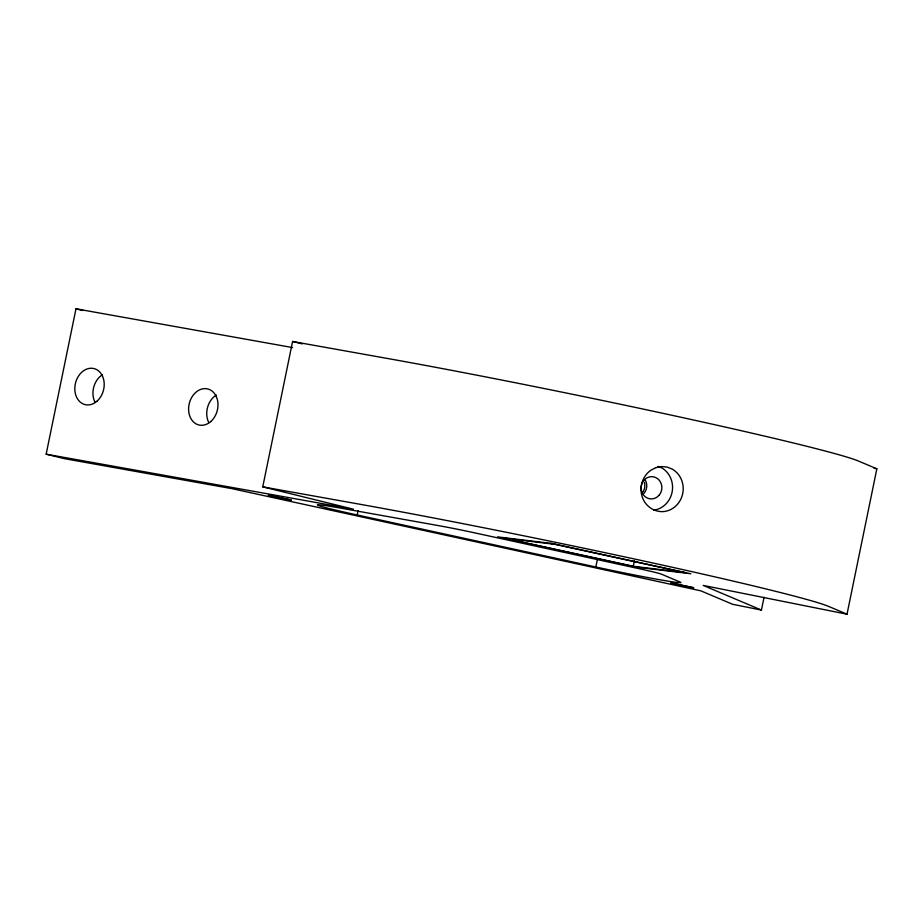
<?xml version="1.0" encoding="UTF-8"?>
<svg xmlns="http://www.w3.org/2000/svg" width="923" height="923" viewBox="0 0 923 923"><rect width="100%" height="100%" fill="white"/><g stroke="black" fill="none" stroke-linecap="round" stroke-linejoin="round"><path stroke-width="1.38" d="M764.036 597.354L761.429 610.057L732.654 604.3L700.857 590.847L231.973 488.659L64.275 458.639L46.15 454.185L75.986 308.801L292.591 347.579M46.15 454.185L353.359 509.173L262.755 486.859L292.591 341.487L389.575 358.851A296.952 9.322 11.6 0 1 858.459 461.039L876.85 468.815L847.014 614.199L703.176 585.401L761.429 610.057M357.201 514.976A63.099 1.984 11.6 0 1 318.066 505.377A63.099 1.984 11.6 0 1 340.633 508.111L438.898 525.695A37.116 1.165 11.6 0 1 474.86 532.894L638.97 568.66A37.116 1.165 11.6 0 1 661.618 574.233L680.251 582.125A63.099 1.984 11.6 0 1 657.338 579.309A63.099 1.984 11.6 0 1 595.82 566.987L357.201 514.976L358.066 510.742M595.82 566.987L597.562 558.519M634.447 560.63L633.282 566.272L504.362 538.178M502.435 537.947L555.069 544.351M631.355 566.041L685.927 572.687M262.755 486.859L359.739 504.223A296.952 9.322 11.6 0 1 828.623 606.411L847.014 614.199M874.035 468.261L876.85 468.815M550.166 543.289L683.989 572.456M292.591 341.487L302.352 343.898M75.986 308.801L82.955 310.52M657.995 466.392L661.433 467.719A22.59 21.067 -83.1 0 1 672.163 491.832A22.59 21.067 -83.1 0 1 653.542 510.211M208.725 422.457A18.564 14.433 -76.2 0 1 216.317 395.067M94.942 402.093A18.564 14.433 -76.2 0 1 102.534 374.703M645.212 479.925A11.134 10.384 -83.1 0 1 643.966 493.424M644.404 482.314A11.134 10.384 -83.1 0 1 642.039 493.194M656.011 467.603L651.003 470.119A22.59 21.067 -83.1 0 0 644.219 501.327C648.096 507.754 655.261 511.907 662.818 511.63A22.59 21.067 -83.1 0 0 682.662 493.851A22.59 21.067 -83.1 0 0 672.071 469.011L666.925 467.026L661.445 466.553L656.011 467.603M268.997 495.316L268.258 495.27L291.391 500.093L268.997 495.316M671.459 583.024L670.721 582.978L693.842 587.801L671.459 583.024M552.092 543.52L497.52 536.874L636.259 567.114L690.831 573.76L552.092 543.52M210.709 421.603A18.564 14.433 -76.2 0 0 210.582 390.06A18.564 14.433 -76.2 0 0 188.592 409.189A18.564 14.433 -76.2 0 0 210.709 421.603M96.938 401.24A18.564 14.433 -76.2 0 0 96.8 369.696A18.564 14.433 -76.2 0 0 74.809 388.825A18.564 14.433 -76.2 0 0 96.938 401.24M659.068 495.259A11.134 10.384 -83.1 0 0 653.842 476.914A11.134 10.384 -83.1 0 0 641.531 491.198A11.134 10.384 -83.1 0 0 659.068 495.259"/></g></svg>
